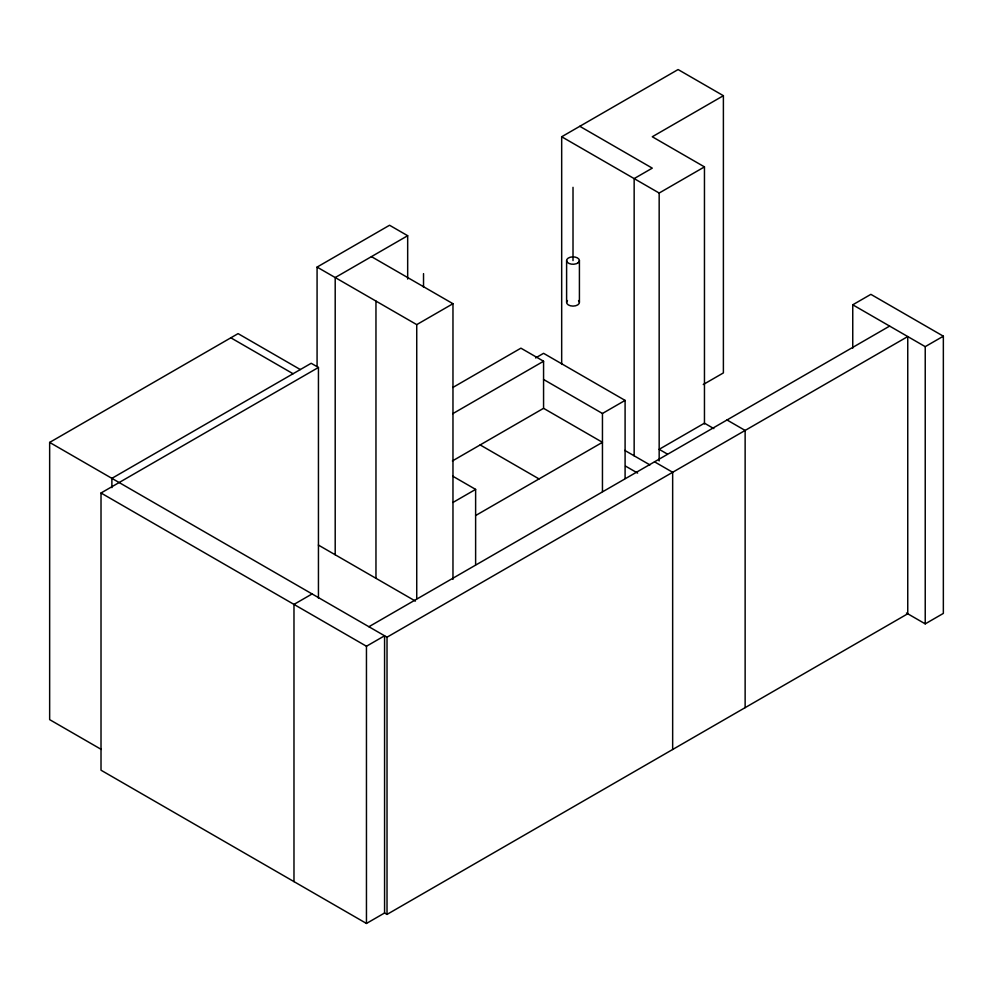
<?xml version="1.0" encoding="UTF-8"?>
<svg xmlns="http://www.w3.org/2000/svg" width="993" height="993" viewBox="0 0 993 993"><rect width="100%" height="100%" fill="white"/><g stroke="black" fill="none" stroke-linecap="round" stroke-linejoin="round"><path stroke-width="1.49" d="M317.077 366.206L317.077 267.092L389.554 225.25L407.676 235.713L407.676 279.07M561.678 364.406L561.678 136.761L678.095 69.547L723.388 95.7L723.388 372.909L703.267 384.527M101.298 749.442L49.65 719.627L49.65 442.419L238.084 333.623L300.32 369.557M407.676 235.713L335.2 277.556L335.2 554.764M723.388 95.7L652.277 136.761L704.459 166.886L704.459 423.961M101.013 493L366.454 646.244L384.576 635.781L384.576 912.989L366.454 923.453L101.013 770.208L101.013 493L318.443 367.46L318.443 598.22M317.077 267.092L416.737 324.624L452.969 303.709L452.969 579.378M561.678 136.761L659.166 193.039L704.459 166.886M452.833 387.481L520.915 348.171L543.568 361.241L543.568 408.322L452.398 460.951M535.575 357.939L543.568 353.322L625.094 400.402L625.094 478.477M452.783 413.659L543.568 361.241M543.568 379.475L602.453 413.473L625.094 400.402M452.969 502.458L475.622 489.388L475.622 564.769M312.1 593.938L293.978 604.402L293.978 881.61M475.622 515.541L602.453 442.319L543.568 408.322M852.751 348.171L852.751 304.801L870.873 294.35L943.35 336.193L943.35 613.401L925.228 623.865L906.448 613.016M368.899 626.732L889.629 326.089M49.65 442.419L387.022 637.196L907.751 336.553L907.751 613.761L387.022 914.404L384.428 912.915M852.751 304.801L925.228 346.644L943.35 336.193M579.8 126.297L652.277 168.14L634.155 178.603L634.155 455.812M727.013 419.977L745.135 430.441L745.135 707.649M713.83 428.591L704.459 423.167L659.166 449.32L667.197 453.962M371.432 256.628L452.969 303.709M654.536 461.819L672.658 472.283L672.658 749.492M624.758 450.388L649.943 464.923M625.565 466.127L637.63 473.09M480.153 444.926L539.038 478.924M318.443 367.46L311.194 363.277L111.886 478.353L111.886 487.637M230.835 337.806L293.072 373.74M452.87 476.255L475.622 489.388M318.381 545.058L415.422 601.088M925.228 346.644L925.228 623.865M659.166 193.039L659.166 460.951M602.453 413.473L602.453 491.547M579.415 260.563L579.415 302.406M573.011 187.329L573.011 260.563M566.606 260.563L566.606 302.406M423.527 273.634L423.527 287.362M416.737 324.624L416.737 598.742M387.022 637.196L387.022 914.404M375.962 301.09L375.962 578.298M366.454 646.244L366.454 923.453M578.559 300.556A6.405 3.699 0 0 1 573.011 306.105A6.405 3.699 0 0 1 567.462 300.556M577.541 263.17L576.213 263.766A6.405 3.699 0 0 1 566.618 260.886A6.405 3.699 0 0 1 575.195 257.088A6.405 3.699 0 0 1 577.541 263.17"/></g></svg>
